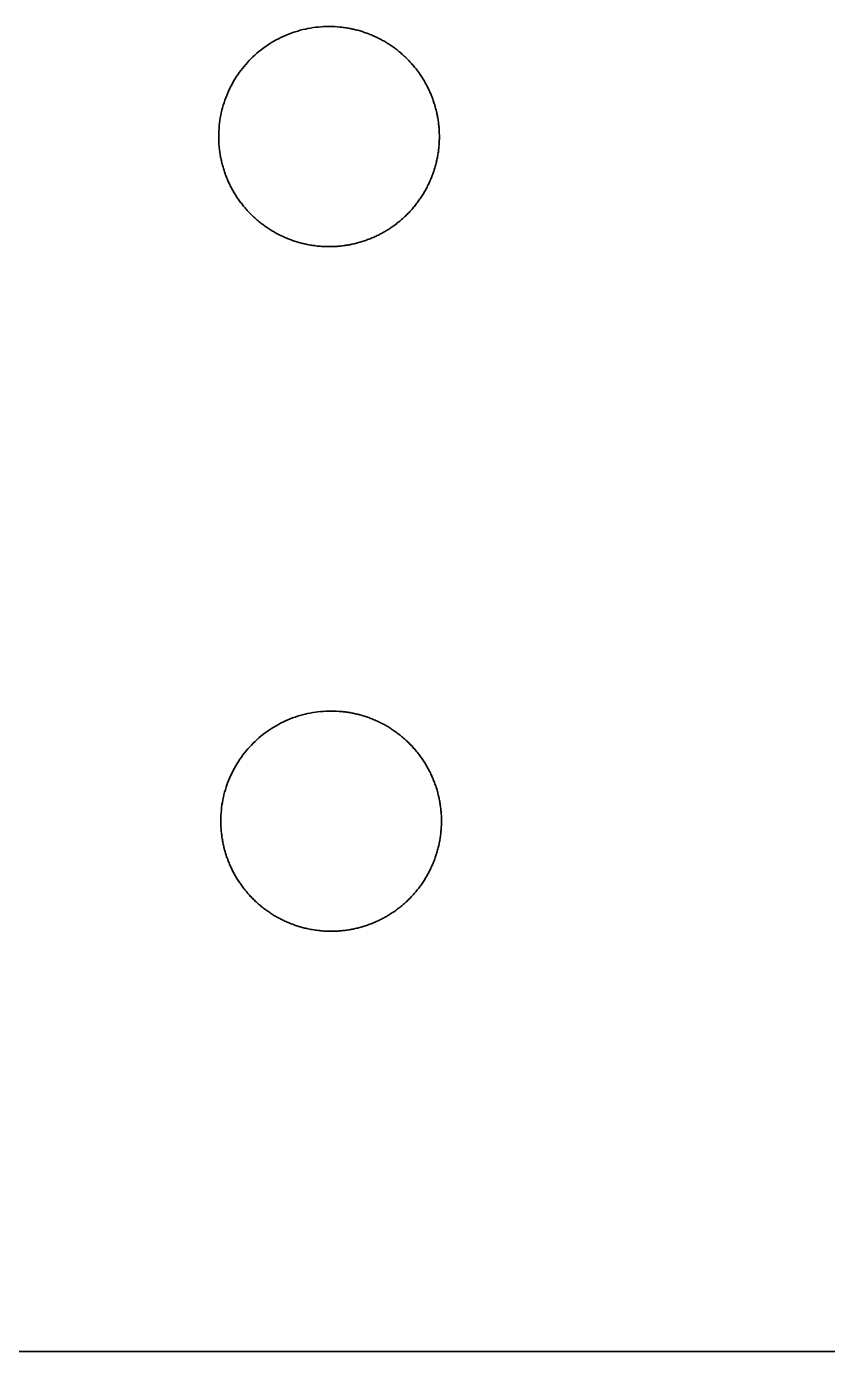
# Model space of a CAD drawing. Header units: millimetres. Extents: x 0 to 2561, y -987 to 790.
# Drawn here: x 546.9 to 681.2, y -968.1 to -745.9 of the extents above; entities that cross this region are included whole.
import ezdxf

# ---------------------------------------------------------------- set-up
doc = ezdxf.new("R2010")
doc.units = ezdxf.units.MM
doc.layers.add('Blocks', color=7, linetype='Continuous')
doc.layers.add('Blocks$Inner', color=7, linetype='Continuous', lineweight=25, true_color=0x007f00)
doc.layers.add('Blocks$Outline', color=7, linetype='Continuous', lineweight=35, true_color=0xff3f3f)

# ---------------------------------------------------------------- blocks, each defined once
blk = doc.blocks.new('Balcony Dining Bench Top')
at = {"layer": 'Blocks$Inner'}
blk.add_line((-252.1, -247.58), (-252.1, -247.58), dxfattribs=at)
for points, degree in [([(-171.51, 418.5), (-171.51, -116.08), (-171.51, -650.66)], 2), ([(-375.34, -249.94), (-375.3, -249.94), (-375.25, -249.94), (-375.21, -249.94)], 3), ([(-375.21, -249.94), (-375.19, -249.94), (-375.17, -249.94), (-375.14, -249.94)], 3), ([(-260.49, -249.59), (-260.45, -249.59), (-260.4, -249.59), (-260.36, -249.59)], 3), ([(-260.36, -249.59), (-260.34, -249.59), (-260.32, -249.59), (-260.29, -249.59)], 3)]:
    blk.add_open_spline(points, degree=degree, dxfattribs=at)
for points, knots in [([(-375.34, -212.94), (-375.51, -212.95), (-375.68, -212.95), (-376.11, -212.96), (-376.37, -212.97), (-376.89, -213.01), (-377.16, -213.04), (-377.67, -213.1), (-377.93, -213.13), (-378.44, -213.21), (-378.7, -213.26), (-379.21, -213.36), (-379.46, -213.42), (-379.97, -213.54), (-380.22, -213.61), (-380.71, -213.75), (-380.96, -213.83), (-381.45, -214), (-381.69, -214.09), (-382.18, -214.27), (-382.42, -214.37), (-382.89, -214.58), (-383.14, -214.69), (-383.6, -214.92), (-383.84, -215.04), (-384.29, -215.28), (-384.52, -215.41), (-384.97, -215.68), (-385.19, -215.82), (-385.62, -216.1), (-385.83, -216.25), (-386.25, -216.55), (-386.46, -216.7), (-386.87, -217.02), (-387.07, -217.19), (-387.46, -217.52), (-387.66, -217.7), (-388.04, -218.05), (-388.23, -218.23), (-388.6, -218.6), (-388.78, -218.8), (-389.13, -219.18), (-389.3, -219.38), (-389.63, -219.77), (-389.8, -219.98), (-390.11, -220.39), (-390.26, -220.6), (-390.56, -221.02), (-390.71, -221.24), (-390.98, -221.67), (-391.12, -221.89), (-391.38, -222.34), (-391.51, -222.57), (-391.75, -223.03), (-391.87, -223.27), (-392.09, -223.74), (-392.2, -223.98), (-392.4, -224.46), (-392.5, -224.7), (-392.68, -225.18), (-392.77, -225.43), (-392.93, -225.92), (-393.01, -226.17), (-393.15, -226.67), (-393.21, -226.92), (-393.33, -227.42), (-393.38, -227.68), (-393.48, -228.18), (-393.53, -228.44), (-393.6, -228.96), (-393.64, -229.22), (-393.67, -229.48)], [87.294636, 87.294636, 87.294636, 87.294636, 87.815503, 87.815503, 88.596788, 88.596788, 89.378072, 89.378072, 90.159491, 90.159491, 90.940909, 90.940909, 91.722328, 91.722328, 92.503746, 92.503746, 93.285165, 93.285165, 94.066584, 94.066584, 94.848002, 94.848002, 95.629421, 95.629421, 96.410637, 96.410637, 97.191854, 97.191854, 97.97307, 97.97307, 98.754287, 98.754287, 99.535503, 99.535503, 100.31672, 100.31672, 101.097936, 101.097936, 101.879153, 101.879153, 102.659922, 102.659922, 103.440692, 103.440692, 104.221461, 104.221461, 105.002231, 105.002231, 105.783, 105.783, 106.56377, 106.56377, 107.344539, 107.344539, 108.125309, 108.125309, 108.905609, 108.905609, 109.685909, 109.685909, 110.46621, 110.46621, 111.24651, 111.24651, 112.02681, 112.02681, 112.80711, 112.80711, 113.587411, 113.587411, 114.367711, 114.367711, 114.367711, 114.367711]), ([(-356.95, -233.41), (-356.92, -233.09), (-356.89, -232.76), (-356.88, -232.44), (-356.86, -232.12), (-356.85, -231.79), (-356.85, -231.47), (-356.85, -231.21), (-356.85, -230.94), (-356.87, -230.68), (-356.88, -230.42), (-356.89, -230.16), (-356.91, -229.9), (-356.94, -229.65), (-356.96, -229.39), (-356.99, -229.13), (-357.03, -228.87), (-357.06, -228.62), (-357.11, -228.36), (-357.15, -228.11), (-357.2, -227.85), (-357.25, -227.6), (-357.31, -227.35), (-357.37, -227.09), (-357.43, -226.84), (-357.49, -226.59), (-357.56, -226.34), (-357.64, -226.09), (-357.71, -225.84), (-357.8, -225.59), (-357.88, -225.34), (-357.97, -225.1), (-358.06, -224.85), (-358.16, -224.61), (-358.25, -224.37), (-358.35, -224.12), (-358.46, -223.89), (-358.56, -223.65), (-358.68, -223.42), (-358.79, -223.18), (-358.91, -222.95), (-359.03, -222.72), (-359.15, -222.5), (-359.28, -222.27), (-359.41, -222.05), (-359.54, -221.83), (-359.67, -221.6), (-359.81, -221.38), (-359.96, -221.17), (-360.1, -220.95), (-360.25, -220.74), (-360.4, -220.53), (-360.56, -220.32), (-360.72, -220.11), (-360.88, -219.91), (-361.04, -219.7), (-361.21, -219.5), (-361.38, -219.3), (-361.55, -219.11), (-361.72, -218.91), (-361.9, -218.73), (-362.08, -218.54), (-362.26, -218.35), (-362.45, -218.17), (-362.63, -217.99), (-362.82, -217.82), (-363.01, -217.64), (-363.21, -217.47), (-363.4, -217.3), (-363.6, -217.14), (-363.8, -216.97), (-364.01, -216.81), (-364.21, -216.66), (-364.42, -216.5), (-364.63, -216.35), (-364.84, -216.2), (-365.06, -216.06), (-365.28, -215.91), (-365.5, -215.77), (-365.72, -215.63), (-365.95, -215.5), (-366.17, -215.37), (-366.39, -215.24), (-366.63, -215.12), (-366.85, -215), (-367.08, -214.88), (-367.32, -214.76), (-367.55, -214.66), (-367.79, -214.55), (-368.02, -214.44), (-368.26, -214.34), (-368.5, -214.25), (-368.74, -214.15), (-368.98, -214.06), (-369.23, -213.97), (-369.47, -213.89), (-369.72, -213.81), (-369.96, -213.73), (-370.22, -213.66), (-370.46, -213.59), (-370.71, -213.52), (-370.97, -213.46), (-371.22, -213.4), (-371.48, -213.35), (-371.74, -213.29), (-371.99, -213.25), (-372.24, -213.2), (-372.5, -213.16), (-372.76, -213.12), (-373.02, -213.09), (-373.27, -213.06), (-373.53, -213.03), (-373.79, -213.01), (-374.04, -212.99), (-374.3, -212.97), (-374.56, -212.96), (-374.82, -212.95), (-375.08, -212.95), (-375.16, -212.95), (-375.25, -212.94), (-375.34, -212.94)], [56.195141, 56.195141, 56.195141, 56.195141, 57.166435, 57.166435, 57.166435, 58.141553, 58.141553, 58.141553, 58.926967, 58.926967, 58.926967, 59.708174, 59.708174, 59.708174, 60.486616, 60.486616, 60.486616, 61.263691, 61.263691, 61.263691, 62.040774, 62.040774, 62.040774, 62.819238, 62.819238, 62.819238, 63.600481, 63.600481, 63.600481, 64.385944, 64.385944, 64.385944, 65.171403, 65.171403, 65.171403, 65.952661, 65.952661, 65.952661, 66.731161, 66.731161, 66.731161, 67.508298, 67.508298, 67.508298, 68.285444, 68.285444, 68.285444, 69.063975, 69.063975, 69.063975, 69.845283, 69.845283, 69.845283, 70.630811, 70.630811, 70.630811, 71.416578, 71.416578, 71.416578, 72.198146, 72.198146, 72.198146, 72.976955, 72.976955, 72.976955, 73.7544, 73.7544, 73.7544, 74.531855, 74.531855, 74.531855, 75.310692, 75.310692, 75.310692, 76.092304, 76.092304, 76.092304, 76.878132, 76.878132, 76.878132, 77.664411, 77.664411, 77.664411, 78.446483, 78.446483, 78.446483, 79.22579, 79.22579, 79.22579, 80.003728, 80.003728, 80.003728, 80.781671, 80.781671, 80.781671, 81.56099, 81.56099, 81.56099, 82.343082, 82.343082, 82.343082, 83.129388, 83.129388, 83.129388, 83.91608, 83.91608, 83.91608, 84.698555, 84.698555, 84.698555, 85.478255, 85.478255, 85.478255, 86.256577, 86.256577, 86.256577, 87.034897, 87.034897, 87.034897, 87.294636, 87.294636, 87.294636, 87.294636]), ([(-260.52, -212.59), (-260.69, -212.59), (-260.87, -212.6), (-261.3, -212.61), (-261.56, -212.62), (-262.08, -212.66), (-262.34, -212.69), (-262.86, -212.75), (-263.12, -212.78), (-263.63, -212.86), (-263.89, -212.91), (-264.4, -213.01), (-264.65, -213.07), (-265.15, -213.19), (-265.4, -213.26), (-265.9, -213.41), (-266.14, -213.48), (-266.63, -213.65), (-266.88, -213.74), (-267.36, -213.93), (-267.6, -214.03), (-268.08, -214.23), (-268.32, -214.34), (-268.79, -214.57), (-269.02, -214.69), (-269.48, -214.94), (-269.71, -215.07), (-270.15, -215.33), (-270.37, -215.47), (-270.8, -215.76), (-271.02, -215.9), (-271.44, -216.2), (-271.65, -216.36), (-272.05, -216.68), (-272.25, -216.84), (-272.65, -217.18), (-272.84, -217.35), (-273.22, -217.71), (-273.42, -217.89), (-273.78, -218.26), (-273.96, -218.45), (-274.31, -218.84), (-274.48, -219.03), (-274.81, -219.43), (-274.98, -219.64), (-275.29, -220.05), (-275.44, -220.26), (-275.74, -220.68), (-275.89, -220.89), (-276.16, -221.33), (-276.3, -221.55), (-276.56, -222), (-276.69, -222.23), (-276.93, -222.69), (-277.05, -222.93), (-277.27, -223.4), (-277.38, -223.64), (-277.58, -224.12), (-277.68, -224.36), (-277.86, -224.85), (-277.95, -225.09), (-278.11, -225.58), (-278.18, -225.83), (-278.32, -226.33), (-278.39, -226.58), (-278.51, -227.08), (-278.56, -227.34), (-278.66, -227.85), (-278.7, -228.11), (-278.78, -228.62), (-278.81, -228.88), (-278.84, -229.14)], [58.222545, 58.222545, 58.222545, 58.222545, 58.743009, 58.743009, 59.523695, 59.523695, 60.304381, 60.304381, 61.085237, 61.085237, 61.866094, 61.866094, 62.646951, 62.646951, 63.427808, 63.427808, 64.208664, 64.208664, 64.989521, 64.989521, 65.770378, 65.770378, 66.551235, 66.551235, 67.3321, 67.3321, 68.112965, 68.112965, 68.893829, 68.893829, 69.674694, 69.674694, 70.455559, 70.455559, 71.236424, 71.236424, 72.017289, 72.017289, 72.798154, 72.798154, 73.578815, 73.578815, 74.359476, 74.359476, 75.140137, 75.140137, 75.920798, 75.920798, 76.701459, 76.701459, 77.48212, 77.48212, 78.262781, 78.262781, 79.043442, 79.043442, 79.823779, 79.823779, 80.604116, 80.604116, 81.384453, 81.384453, 82.164789, 82.164789, 82.945126, 82.945126, 83.725463, 83.725463, 84.5058, 84.5058, 85.286136, 85.286136, 85.286136, 85.286136]), ([(-242.11, -233.05), (-242.08, -232.73), (-242.05, -232.4), (-242.03, -232.08), (-242.02, -231.76), (-242.01, -231.43), (-242.01, -231.1), (-242.01, -230.84), (-242.01, -230.58), (-242.02, -230.32), (-242.04, -230.06), (-242.05, -229.8), (-242.07, -229.54), (-242.1, -229.28), (-242.12, -229.02), (-242.16, -228.77), (-242.19, -228.51), (-242.23, -228.25), (-242.27, -228), (-242.31, -227.74), (-242.36, -227.49), (-242.41, -227.23), (-242.47, -226.98), (-242.53, -226.73), (-242.59, -226.48), (-242.66, -226.23), (-242.73, -225.97), (-242.8, -225.72), (-242.88, -225.48), (-242.96, -225.22), (-243.05, -224.98), (-243.13, -224.73), (-243.23, -224.48), (-243.32, -224.24), (-243.42, -224), (-243.52, -223.76), (-243.63, -223.52), (-243.73, -223.29), (-243.84, -223.05), (-243.96, -222.82), (-244.07, -222.59), (-244.19, -222.36), (-244.32, -222.13), (-244.44, -221.91), (-244.57, -221.68), (-244.71, -221.46), (-244.84, -221.24), (-244.98, -221.02), (-245.13, -220.81), (-245.27, -220.59), (-245.42, -220.38), (-245.57, -220.17), (-245.73, -219.96), (-245.89, -219.75), (-246.05, -219.54), (-246.21, -219.34), (-246.38, -219.14), (-246.55, -218.94), (-246.72, -218.75), (-246.9, -218.55), (-247.08, -218.36), (-247.25, -218.17), (-247.44, -217.99), (-247.62, -217.81), (-247.81, -217.63), (-248, -217.45), (-248.19, -217.28), (-248.38, -217.11), (-248.58, -216.94), (-248.78, -216.78), (-248.98, -216.61), (-249.18, -216.45), (-249.39, -216.3), (-249.6, -216.14), (-249.81, -215.99), (-250.02, -215.84), (-250.24, -215.7), (-250.46, -215.55), (-250.68, -215.41), (-250.9, -215.27), (-251.13, -215.14), (-251.35, -215.01), (-251.58, -214.88), (-251.81, -214.76), (-252.04, -214.64), (-252.27, -214.52), (-252.5, -214.41), (-252.73, -214.3), (-252.97, -214.19), (-253.21, -214.09), (-253.44, -213.99), (-253.68, -213.89), (-253.92, -213.79), (-254.17, -213.71), (-254.41, -213.62), (-254.66, -213.53), (-254.9, -213.46), (-255.15, -213.38), (-255.4, -213.3), (-255.65, -213.24), (-255.9, -213.17), (-256.16, -213.1), (-256.41, -213.05), (-256.66, -212.99), (-256.92, -212.94), (-257.18, -212.89), (-257.43, -212.84), (-257.69, -212.8), (-257.95, -212.77), (-258.2, -212.73), (-258.46, -212.7), (-258.72, -212.68), (-258.97, -212.65), (-259.23, -212.63), (-259.49, -212.62), (-259.75, -212.61), (-260.01, -212.6), (-260.26, -212.59), (-260.35, -212.59), (-260.44, -212.59), (-260.52, -212.59)], [27.134822, 27.134822, 27.134822, 27.134822, 28.106223, 28.106223, 28.106223, 29.081861, 29.081861, 29.081861, 29.867249, 29.867249, 29.867249, 30.648428, 30.648428, 30.648428, 31.426837, 31.426837, 31.426837, 32.203875, 32.203875, 32.203875, 32.980914, 32.980914, 32.980914, 33.75933, 33.75933, 33.75933, 34.540517, 34.540517, 34.540517, 35.325917, 35.325917, 35.325917, 36.111316, 36.111316, 36.111316, 36.892507, 36.892507, 36.892507, 37.670932, 37.670932, 37.670932, 38.447985, 38.447985, 38.447985, 39.225041, 39.225041, 39.225041, 40.003474, 40.003474, 40.003474, 40.784679, 40.784679, 40.784679, 41.570097, 41.570097, 41.570097, 42.35558, 42.35558, 42.35558, 43.136857, 43.136857, 43.136857, 43.915368, 43.915368, 43.915368, 44.692508, 44.692508, 44.692508, 45.469652, 45.469652, 45.469652, 46.248173, 46.248173, 46.248173, 47.029465, 47.029465, 47.029465, 47.814971, 47.814971, 47.814971, 48.600645, 48.600645, 48.600645, 49.382113, 49.382113, 49.382113, 50.160813, 50.160813, 50.160813, 50.938144, 50.938144, 50.938144, 51.715477, 51.715477, 51.715477, 52.494188, 52.494188, 52.494188, 53.275671, 53.275671, 53.275671, 54.061366, 54.061366, 54.061366, 54.847281, 54.847281, 54.847281, 55.628985, 55.628985, 55.628985, 56.407922, 56.407922, 56.407922, 57.185487, 57.185487, 57.185487, 57.963054, 57.963054, 57.963054, 58.222545, 58.222545, 58.222545, 58.222545]), ([(-393.67, -229.48), (-393.67, -229.53), (-393.68, -229.59), (-393.74, -230.25), (-393.77, -230.86), (-393.77, -231.47)], [114.367711, 114.367711, 114.367711, 114.367711, 114.533003, 114.533003, 116.365478, 116.365478, 116.365478, 116.365478]), ([(-278.84, -229.14), (-278.85, -229.19), (-278.85, -229.23), (-278.91, -229.88), (-278.94, -230.49), (-278.94, -231.1)], [85.286136, 85.286136, 85.286136, 85.286136, 85.421211, 85.421211, 87.253341, 87.253341, 87.253341, 87.253341]), ([(-278.94, -231.1), (-278.94, -232.28), (-278.83, -233.45), (-278.5, -235.18), (-278.36, -235.76), (-278.03, -236.88), (-277.84, -237.43), (-277.19, -239.05), (-276.65, -240.09), (-275.38, -242.08), (-274.66, -243), (-273.46, -244.26), (-273.04, -244.66), (-272.16, -245.43), (-271.7, -245.8), (-270.27, -246.82), (-269.26, -247.41), (-267.68, -248.14), (-267.14, -248.36), (-266.03, -248.75), (-265.46, -248.92), (-263.77, -249.34), (-262.62, -249.51), (-261.13, -249.58), (-260.81, -249.59), (-260.49, -249.59)], [87.253341, 87.253341, 87.253341, 87.253341, 90.767393, 90.767393, 92.524419, 92.524419, 94.281445, 94.281445, 97.795497, 97.795497, 101.30955, 101.30955, 103.066576, 103.066576, 104.823602, 104.823602, 108.337654, 108.337654, 110.09468, 110.09468, 111.851706, 111.851706, 115.365758, 115.365758, 116.327098, 116.327098, 116.327098, 116.327098]), ([(-393.77, -231.47), (-393.77, -232.65), (-393.66, -233.82), (-393.32, -235.55), (-393.18, -236.13), (-392.85, -237.25), (-392.66, -237.8), (-392.01, -239.42), (-391.48, -240.46), (-390.21, -242.44), (-389.49, -243.36), (-388.29, -244.62), (-387.87, -245.02), (-386.98, -245.79), (-386.52, -246.16), (-385.09, -247.18), (-384.09, -247.76), (-382.5, -248.49), (-381.96, -248.71), (-380.85, -249.1), (-380.29, -249.27), (-378.6, -249.69), (-377.45, -249.86), (-375.97, -249.94), (-375.66, -249.94), (-375.34, -249.94)], [116.365478, 116.365478, 116.365478, 116.365478, 119.878601, 119.878601, 121.635162, 121.635162, 123.391723, 123.391723, 126.904846, 126.904846, 130.417969, 130.417969, 132.17453, 132.17453, 133.931092, 133.931092, 137.444214, 137.444214, 139.200776, 139.200776, 140.957337, 140.957337, 144.47046, 144.47046, 145.415202, 145.415202, 145.415202, 145.415202]), ([(-252.1, -247.58), (-252.08, -247.57), (-252.07, -247.56), (-252.05, -247.55), (-251.82, -247.44), (-251.59, -247.31), (-251.37, -247.19), (-251.14, -247.06), (-250.92, -246.93), (-250.7, -246.79), (-250.48, -246.65), (-250.26, -246.51), (-250.05, -246.36), (-249.84, -246.22), (-249.62, -246.06), (-249.42, -245.91), (-249.21, -245.75), (-249, -245.59), (-248.8, -245.42), (-248.6, -245.26), (-248.39, -245.09), (-248.2, -244.92), (-248.01, -244.74), (-247.82, -244.56), (-247.63, -244.38), (-247.44, -244.2), (-247.26, -244.02), (-247.08, -243.83), (-246.91, -243.64), (-246.73, -243.45), (-246.56, -243.26), (-246.39, -243.06), (-246.23, -242.86), (-246.06, -242.66), (-245.9, -242.46), (-245.74, -242.25), (-245.59, -242.04), (-245.44, -241.83), (-245.29, -241.62), (-245.14, -241.4), (-245, -241.19), (-244.85, -240.96), (-244.72, -240.74), (-244.59, -240.52), (-244.45, -240.29), (-244.33, -240.06), (-244.2, -239.84), (-244.08, -239.6), (-243.96, -239.37), (-243.85, -239.14), (-243.73, -238.91), (-243.63, -238.67), (-243.52, -238.43), (-243.42, -238.2), (-243.33, -237.95), (-243.23, -237.71), (-243.14, -237.47), (-243.05, -237.23), (-242.97, -236.98), (-242.89, -236.74), (-242.81, -236.49), (-242.74, -236.24), (-242.66, -235.99), (-242.6, -235.74), (-242.53, -235.49), (-242.47, -235.22), (-242.42, -234.97), (-242.35, -234.66), (-242.29, -234.33), (-242.24, -234.01), (-242.19, -233.7), (-242.15, -233.37), (-242.11, -233.05)], [8.733431, 8.733431, 8.733431, 8.733431, 8.791456, 8.791456, 8.791456, 9.56901, 9.56901, 9.56901, 10.346561, 10.346561, 10.346561, 11.125484, 11.125484, 11.125484, 11.907179, 11.907179, 11.907179, 12.693087, 12.693087, 12.693087, 13.478805, 13.478805, 13.478805, 14.260307, 14.260307, 14.260307, 15.039034, 15.039034, 15.039034, 15.816385, 15.816385, 15.816385, 16.593733, 16.593733, 16.593733, 17.372455, 17.372455, 17.372455, 18.153948, 18.153948, 18.153948, 18.939655, 18.939655, 18.939655, 19.725179, 19.725179, 19.725179, 20.506489, 20.506489, 20.506489, 21.285027, 21.285027, 21.285027, 22.062191, 22.062191, 22.062191, 22.839353, 22.839353, 22.839353, 23.61789, 23.61789, 23.61789, 24.399198, 24.399198, 24.399198, 25.184718, 25.184718, 25.184718, 26.160354, 26.160354, 26.160354, 27.134822, 27.134822, 27.134822, 27.134822]), ([(-375.14, -249.94), (-374.89, -249.94), (-374.62, -249.93), (-374.36, -249.92), (-374.1, -249.91), (-373.84, -249.89), (-373.59, -249.86), (-373.33, -249.84), (-373.07, -249.81), (-372.81, -249.77), (-372.56, -249.74), (-372.3, -249.7), (-372.05, -249.65), (-371.79, -249.61), (-371.54, -249.56), (-371.29, -249.5), (-371.04, -249.44), (-370.78, -249.38), (-370.53, -249.31), (-370.29, -249.25), (-370.03, -249.17), (-369.79, -249.1), (-369.54, -249.02), (-369.29, -248.93), (-369.04, -248.85), (-368.8, -248.76), (-368.55, -248.66), (-368.31, -248.56), (-368.07, -248.47), (-367.83, -248.36), (-367.6, -248.25), (-367.36, -248.14), (-367.13, -248.03), (-366.9, -247.91), (-366.67, -247.79), (-366.44, -247.67), (-366.22, -247.54), (-365.99, -247.42), (-365.77, -247.28), (-365.55, -247.15), (-365.33, -247.01), (-365.11, -246.87), (-364.9, -246.72), (-364.69, -246.58), (-364.47, -246.42), (-364.27, -246.27), (-364.06, -246.11), (-363.85, -245.95), (-363.65, -245.78), (-363.45, -245.62), (-363.24, -245.45), (-363.05, -245.28), (-362.86, -245.1), (-362.67, -244.92), (-362.48, -244.74), (-362.29, -244.56), (-362.11, -244.38), (-361.93, -244.19), (-361.76, -244), (-361.58, -243.81), (-361.41, -243.62), (-361.24, -243.42), (-361.07, -243.22), (-360.91, -243.02), (-360.75, -242.82), (-360.59, -242.61), (-360.44, -242.4), (-360.29, -242.2), (-360.14, -241.98), (-359.99, -241.77), (-359.85, -241.55), (-359.7, -241.33), (-359.57, -241.1), (-359.43, -240.88), (-359.3, -240.65), (-359.17, -240.43), (-359.05, -240.2), (-358.92, -239.97), (-358.81, -239.74), (-358.69, -239.5), (-358.58, -239.27), (-358.48, -239.03), (-358.37, -238.8), (-358.27, -238.56), (-358.17, -238.32), (-358.08, -238.08), (-357.98, -237.83), (-357.9, -237.59), (-357.81, -237.35), (-357.73, -237.1), (-357.66, -236.85), (-357.58, -236.6), (-357.51, -236.35), (-357.44, -236.1), (-357.38, -235.85), (-357.32, -235.59), (-357.26, -235.33), (-357.2, -235.02), (-357.13, -234.69), (-357.08, -234.38), (-357.03, -234.06), (-356.99, -233.73), (-356.95, -233.41)], [145.609772, 145.609772, 145.609772, 145.609772, 146.396457, 146.396457, 146.396457, 147.178917, 147.178917, 147.178917, 147.958595, 147.958595, 147.958595, 148.73689, 148.73689, 148.73689, 149.515178, 149.515178, 149.515178, 150.294835, 150.294835, 150.294835, 151.07726, 151.07726, 151.07726, 151.863897, 151.863897, 151.863897, 152.650397, 152.650397, 152.650397, 153.432668, 153.432668, 153.432668, 154.212155, 154.212155, 154.212155, 154.990256, 154.990256, 154.990256, 155.768348, 155.768348, 155.768348, 156.547809, 156.547809, 156.547809, 157.330038, 157.330038, 157.330038, 158.116481, 158.116481, 158.116481, 158.902583, 158.902583, 158.902583, 159.684459, 159.684459, 159.684459, 160.463553, 160.463553, 160.463553, 161.241263, 161.241263, 161.241263, 162.018967, 162.018967, 162.018967, 162.798041, 162.798041, 162.798041, 163.579885, 163.579885, 163.579885, 164.365944, 164.365944, 164.365944, 165.1516, 165.1516, 165.1516, 165.933036, 165.933036, 165.933036, 166.711697, 166.711697, 166.711697, 167.48898, 167.48898, 167.48898, 168.26626, 168.26626, 168.26626, 169.044916, 169.044916, 169.044916, 169.826343, 169.826343, 169.826343, 170.611988, 170.611988, 170.611988, 171.587091, 171.587091, 171.587091, 172.560619, 172.560619, 172.560619, 172.560619]), ([(-260.29, -249.59), (-260.04, -249.59), (-259.77, -249.58), (-259.51, -249.57), (-259.25, -249.55), (-258.99, -249.54), (-258.73, -249.51), (-258.48, -249.49), (-258.22, -249.46), (-257.96, -249.42), (-257.71, -249.39), (-257.45, -249.35), (-257.2, -249.3), (-256.94, -249.25), (-256.69, -249.2), (-256.44, -249.15), (-256.18, -249.09), (-255.93, -249.03), (-255.68, -248.96), (-255.43, -248.89), (-255.18, -248.82), (-254.93, -248.74), (-254.69, -248.66), (-254.44, -248.58), (-254.19, -248.49), (-253.95, -248.4), (-253.7, -248.3), (-253.46, -248.21), (-253.22, -248.11), (-252.98, -248), (-252.75, -247.89), (-252.53, -247.8), (-252.32, -247.69), (-252.1, -247.58)], [116.521575, 116.521575, 116.521575, 116.521575, 117.307635, 117.307635, 117.307635, 118.089475, 118.089475, 118.089475, 118.868539, 118.868539, 118.868539, 119.646223, 119.646223, 119.646223, 120.423904, 120.423904, 120.423904, 121.202957, 121.202957, 121.202957, 121.984779, 121.984779, 121.984779, 122.770814, 122.770814, 122.770814, 123.556742, 123.556742, 123.556742, 124.33845, 124.33845, 124.33845, 125.054712, 125.054712, 125.054712, 125.054712])]:
    blk.add_open_spline(points, degree=3, knots=knots, dxfattribs=at)
at = {"layer": 'Blocks$Outline'}
blk.add_lwpolyline([(-171.51, -628.67), (-171.51, 396.5)], dxfattribs=at)
for points, knots in [([(-356.95, -233.41), (-356.99, -233.73), (-357.03, -234.06), (-357.08, -234.38), (-357.13, -234.69), (-357.2, -235.02), (-357.26, -235.33), (-357.32, -235.59), (-357.38, -235.85), (-357.44, -236.1), (-357.51, -236.35), (-357.58, -236.6), (-357.66, -236.85), (-357.73, -237.1), (-357.81, -237.35), (-357.9, -237.59), (-357.98, -237.83), (-358.08, -238.08), (-358.17, -238.32), (-358.27, -238.56), (-358.37, -238.8), (-358.48, -239.03), (-358.58, -239.27), (-358.69, -239.5), (-358.81, -239.74), (-358.92, -239.97), (-359.05, -240.2), (-359.17, -240.43), (-359.3, -240.65), (-359.43, -240.88), (-359.57, -241.1), (-359.7, -241.33), (-359.85, -241.55), (-359.99, -241.77), (-360.14, -241.98), (-360.29, -242.2), (-360.44, -242.4), (-360.59, -242.61), (-360.75, -242.82), (-360.91, -243.02), (-361.07, -243.22), (-361.24, -243.42), (-361.41, -243.62), (-361.58, -243.81), (-361.76, -244), (-361.93, -244.19), (-362.11, -244.38), (-362.29, -244.56), (-362.48, -244.74), (-362.67, -244.92), (-362.86, -245.1), (-363.05, -245.28), (-363.24, -245.45), (-363.45, -245.62), (-363.65, -245.78), (-363.85, -245.95), (-364.06, -246.11), (-364.27, -246.27), (-364.47, -246.42), (-364.69, -246.58), (-364.9, -246.72), (-365.11, -246.87), (-365.33, -247.01), (-365.55, -247.15), (-365.77, -247.28), (-365.99, -247.42), (-366.22, -247.54), (-366.44, -247.67), (-366.67, -247.79), (-366.9, -247.91), (-367.13, -248.03), (-367.36, -248.14), (-367.6, -248.25), (-367.83, -248.36), (-368.07, -248.47), (-368.31, -248.56), (-368.55, -248.66), (-368.8, -248.76), (-369.04, -248.85), (-369.29, -248.93), (-369.54, -249.02), (-369.79, -249.1), (-370.03, -249.17), (-370.29, -249.25), (-370.53, -249.31), (-370.78, -249.38), (-371.04, -249.44), (-371.29, -249.5), (-371.54, -249.56), (-371.79, -249.61), (-372.05, -249.65), (-372.3, -249.7), (-372.56, -249.74), (-372.81, -249.77), (-373.07, -249.81), (-373.33, -249.84), (-373.59, -249.86), (-373.84, -249.89), (-374.1, -249.91), (-374.36, -249.92), (-374.62, -249.93), (-374.89, -249.94), (-375.14, -249.94), (-375.17, -249.94), (-375.19, -249.94), (-375.21, -249.94), (-375.25, -249.94), (-375.3, -249.94), (-375.34, -249.94), (-375.66, -249.94), (-375.97, -249.94), (-377.45, -249.86), (-378.6, -249.69), (-380.29, -249.27), (-380.85, -249.1), (-381.96, -248.71), (-382.5, -248.49), (-384.09, -247.76), (-385.09, -247.18), (-386.52, -246.16), (-386.98, -245.79), (-387.87, -245.02), (-388.29, -244.62), (-389.49, -243.36), (-390.21, -242.44), (-391.48, -240.46), (-392.01, -239.42), (-392.66, -237.8), (-392.85, -237.25), (-393.18, -236.13), (-393.32, -235.55), (-393.66, -233.82), (-393.77, -232.65), (-393.77, -231.47), (-393.77, -230.86), (-393.74, -230.25), (-393.68, -229.59), (-393.67, -229.53), (-393.67, -229.48), (-393.64, -229.22), (-393.6, -228.96), (-393.53, -228.44), (-393.48, -228.18), (-393.38, -227.68), (-393.33, -227.42), (-393.21, -226.92), (-393.15, -226.67), (-393.01, -226.17), (-392.93, -225.92), (-392.77, -225.43), (-392.68, -225.18), (-392.5, -224.7), (-392.4, -224.46), (-392.2, -223.98), (-392.09, -223.74), (-391.87, -223.27), (-391.75, -223.03), (-391.51, -222.57), (-391.38, -222.34), (-391.12, -221.89), (-390.98, -221.67), (-390.71, -221.24), (-390.56, -221.02), (-390.26, -220.6), (-390.11, -220.39), (-389.8, -219.98), (-389.63, -219.77), (-389.3, -219.38), (-389.13, -219.18), (-388.78, -218.8), (-388.6, -218.6), (-388.23, -218.23), (-388.04, -218.05), (-387.66, -217.7), (-387.46, -217.52), (-387.07, -217.19), (-386.87, -217.02), (-386.46, -216.7), (-386.25, -216.55), (-385.83, -216.25), (-385.62, -216.1), (-385.19, -215.82), (-384.97, -215.68), (-384.52, -215.41), (-384.29, -215.28), (-383.84, -215.04), (-383.6, -214.92), (-383.14, -214.69), (-382.89, -214.58), (-382.42, -214.37), (-382.18, -214.27), (-381.69, -214.09), (-381.45, -214), (-380.96, -213.83), (-380.71, -213.75), (-380.22, -213.61), (-379.97, -213.54), (-379.46, -213.42), (-379.21, -213.36), (-378.7, -213.26), (-378.44, -213.21), (-377.93, -213.13), (-377.67, -213.1), (-377.16, -213.04), (-376.89, -213.01), (-376.37, -212.97), (-376.11, -212.96), (-375.68, -212.95), (-375.51, -212.95), (-375.34, -212.94), (-375.25, -212.94), (-375.16, -212.95), (-375.08, -212.95), (-374.82, -212.95), (-374.56, -212.96), (-374.3, -212.97), (-374.04, -212.99), (-373.79, -213.01), (-373.53, -213.03), (-373.27, -213.06), (-373.02, -213.09), (-372.76, -213.12), (-372.5, -213.16), (-372.24, -213.2), (-371.99, -213.25), (-371.74, -213.29), (-371.48, -213.35), (-371.22, -213.4), (-370.97, -213.46), (-370.71, -213.52), (-370.46, -213.59), (-370.22, -213.66), (-369.96, -213.73), (-369.72, -213.81), (-369.47, -213.89), (-369.23, -213.97), (-368.98, -214.06), (-368.74, -214.15), (-368.5, -214.25), (-368.26, -214.34), (-368.02, -214.44), (-367.79, -214.55), (-367.55, -214.66), (-367.32, -214.76), (-367.08, -214.88), (-366.85, -215), (-366.63, -215.12), (-366.39, -215.24), (-366.17, -215.37), (-365.95, -215.5), (-365.72, -215.63), (-365.5, -215.77), (-365.28, -215.91), (-365.06, -216.06), (-364.84, -216.2), (-364.63, -216.35), (-364.42, -216.5), (-364.21, -216.66), (-364.01, -216.81), (-363.8, -216.97), (-363.6, -217.14), (-363.4, -217.3), (-363.21, -217.47), (-363.01, -217.64), (-362.82, -217.82), (-362.63, -217.99), (-362.45, -218.17), (-362.26, -218.35), (-362.08, -218.54), (-361.9, -218.73), (-361.72, -218.91), (-361.55, -219.11), (-361.38, -219.3), (-361.21, -219.5), (-361.04, -219.7), (-360.88, -219.91), (-360.72, -220.11), (-360.56, -220.32), (-360.4, -220.53), (-360.25, -220.74), (-360.1, -220.95), (-359.96, -221.17), (-359.81, -221.38), (-359.67, -221.6), (-359.54, -221.83), (-359.41, -222.05), (-359.28, -222.27), (-359.15, -222.5), (-359.03, -222.72), (-358.91, -222.95), (-358.79, -223.18), (-358.68, -223.42), (-358.56, -223.65), (-358.46, -223.89), (-358.35, -224.12), (-358.25, -224.37), (-358.16, -224.61), (-358.06, -224.85), (-357.97, -225.1), (-357.88, -225.34), (-357.8, -225.59), (-357.71, -225.84), (-357.64, -226.09), (-357.56, -226.34), (-357.49, -226.59), (-357.43, -226.84), (-357.37, -227.09), (-357.31, -227.35), (-357.25, -227.6), (-357.2, -227.85), (-357.15, -228.11), (-357.11, -228.36), (-357.06, -228.62), (-357.03, -228.87), (-356.99, -229.13), (-356.96, -229.39), (-356.94, -229.65), (-356.91, -229.9), (-356.89, -230.16), (-356.88, -230.42), (-356.87, -230.68), (-356.85, -230.94), (-356.85, -231.21), (-356.85, -231.47), (-356.85, -231.79), (-356.86, -232.12), (-356.88, -232.44), (-356.89, -232.76), (-356.92, -233.09), (-356.95, -233.41)], [-172.560619, -172.560619, -172.560619, -172.560619, -171.587091, -171.587091, -171.587091, -170.611988, -170.611988, -170.611988, -169.826343, -169.826343, -169.826343, -169.044916, -169.044916, -169.044916, -168.26626, -168.26626, -168.26626, -167.48898, -167.48898, -167.48898, -166.711697, -166.711697, -166.711697, -165.933036, -165.933036, -165.933036, -165.1516, -165.1516, -165.1516, -164.365944, -164.365944, -164.365944, -163.579885, -163.579885, -163.579885, -162.798041, -162.798041, -162.798041, -162.018967, -162.018967, -162.018967, -161.241263, -161.241263, -161.241263, -160.463553, -160.463553, -160.463553, -159.684459, -159.684459, -159.684459, -158.902583, -158.902583, -158.902583, -158.116481, -158.116481, -158.116481, -157.330038, -157.330038, -157.330038, -156.547809, -156.547809, -156.547809, -155.768348, -155.768348, -155.768348, -154.990256, -154.990256, -154.990256, -154.212155, -154.212155, -154.212155, -153.432668, -153.432668, -153.432668, -152.650397, -152.650397, -152.650397, -151.863897, -151.863897, -151.863897, -151.07726, -151.07726, -151.07726, -150.294835, -150.294835, -150.294835, -149.515178, -149.515178, -149.515178, -148.73689, -148.73689, -148.73689, -147.958595, -147.958595, -147.958595, -147.178917, -147.178917, -147.178917, -146.396457, -146.396457, -146.396457, -145.609772, -145.609772, -145.609772, -145.545418, -145.545418, -145.545418, -145.415202, -145.415202, -145.415202, -144.47046, -144.47046, -140.957337, -140.957337, -139.200776, -139.200776, -137.444214, -137.444214, -133.931092, -133.931092, -132.17453, -132.17453, -130.417969, -130.417969, -126.904846, -126.904846, -123.391723, -123.391723, -121.635162, -121.635162, -119.878601, -119.878601, -116.365478, -116.365478, -116.365478, -114.533003, -114.533003, -114.367711, -114.367711, -114.367711, -113.587411, -113.587411, -112.80711, -112.80711, -112.02681, -112.02681, -111.24651, -111.24651, -110.46621, -110.46621, -109.685909, -109.685909, -108.905609, -108.905609, -108.125309, -108.125309, -107.344539, -107.344539, -106.56377, -106.56377, -105.783, -105.783, -105.002231, -105.002231, -104.221461, -104.221461, -103.440692, -103.440692, -102.659922, -102.659922, -101.879153, -101.879153, -101.097936, -101.097936, -100.31672, -100.31672, -99.535503, -99.535503, -98.754287, -98.754287, -97.97307, -97.97307, -97.191854, -97.191854, -96.410637, -96.410637, -95.629421, -95.629421, -94.848002, -94.848002, -94.066584, -94.066584, -93.285165, -93.285165, -92.503746, -92.503746, -91.722328, -91.722328, -90.940909, -90.940909, -90.159491, -90.159491, -89.378072, -89.378072, -88.596788, -88.596788, -87.815503, -87.815503, -87.294636, -87.294636, -87.294636, -87.034897, -87.034897, -87.034897, -86.256577, -86.256577, -86.256577, -85.478255, -85.478255, -85.478255, -84.698555, -84.698555, -84.698555, -83.91608, -83.91608, -83.91608, -83.129388, -83.129388, -83.129388, -82.343082, -82.343082, -82.343082, -81.56099, -81.56099, -81.56099, -80.781671, -80.781671, -80.781671, -80.003728, -80.003728, -80.003728, -79.22579, -79.22579, -79.22579, -78.446483, -78.446483, -78.446483, -77.664411, -77.664411, -77.664411, -76.878132, -76.878132, -76.878132, -76.092304, -76.092304, -76.092304, -75.310692, -75.310692, -75.310692, -74.531855, -74.531855, -74.531855, -73.7544, -73.7544, -73.7544, -72.976955, -72.976955, -72.976955, -72.198146, -72.198146, -72.198146, -71.416578, -71.416578, -71.416578, -70.630811, -70.630811, -70.630811, -69.845283, -69.845283, -69.845283, -69.063975, -69.063975, -69.063975, -68.285444, -68.285444, -68.285444, -67.508298, -67.508298, -67.508298, -66.731161, -66.731161, -66.731161, -65.952661, -65.952661, -65.952661, -65.171403, -65.171403, -65.171403, -64.385944, -64.385944, -64.385944, -63.600481, -63.600481, -63.600481, -62.819238, -62.819238, -62.819238, -62.040774, -62.040774, -62.040774, -61.263691, -61.263691, -61.263691, -60.486616, -60.486616, -60.486616, -59.708174, -59.708174, -59.708174, -58.926967, -58.926967, -58.926967, -58.141553, -58.141553, -58.141553, -57.166435, -57.166435, -57.166435, -56.195141, -56.195141, -56.195141, -56.195141]), ([(-252.1, -247.58), (-252.1, -247.58), (-252.1, -247.58), (-252.1, -247.58), (-252.32, -247.69), (-252.53, -247.8), (-252.75, -247.89), (-252.98, -248), (-253.22, -248.11), (-253.46, -248.21), (-253.7, -248.3), (-253.95, -248.4), (-254.19, -248.49), (-254.44, -248.58), (-254.69, -248.66), (-254.93, -248.74), (-255.18, -248.82), (-255.43, -248.89), (-255.68, -248.96), (-255.93, -249.03), (-256.18, -249.09), (-256.44, -249.15), (-256.69, -249.2), (-256.94, -249.25), (-257.2, -249.3), (-257.45, -249.35), (-257.71, -249.39), (-257.96, -249.42), (-258.22, -249.46), (-258.48, -249.49), (-258.73, -249.51), (-258.99, -249.54), (-259.25, -249.55), (-259.51, -249.57), (-259.77, -249.58), (-260.04, -249.59), (-260.29, -249.59), (-260.32, -249.59), (-260.34, -249.59), (-260.36, -249.59), (-260.4, -249.59), (-260.45, -249.59), (-260.49, -249.59), (-260.81, -249.59), (-261.13, -249.58), (-262.62, -249.51), (-263.77, -249.34), (-265.46, -248.92), (-266.03, -248.75), (-267.14, -248.36), (-267.68, -248.14), (-269.26, -247.41), (-270.27, -246.82), (-271.7, -245.8), (-272.16, -245.43), (-273.04, -244.66), (-273.46, -244.26), (-274.66, -243), (-275.38, -242.08), (-276.65, -240.09), (-277.19, -239.05), (-277.84, -237.43), (-278.03, -236.88), (-278.36, -235.76), (-278.5, -235.18), (-278.83, -233.45), (-278.94, -232.28), (-278.94, -231.1), (-278.94, -230.49), (-278.91, -229.88), (-278.85, -229.23), (-278.85, -229.19), (-278.84, -229.14), (-278.81, -228.88), (-278.78, -228.62), (-278.7, -228.11), (-278.66, -227.85), (-278.56, -227.34), (-278.51, -227.08), (-278.39, -226.58), (-278.32, -226.33), (-278.18, -225.83), (-278.11, -225.58), (-277.95, -225.09), (-277.86, -224.85), (-277.68, -224.36), (-277.58, -224.12), (-277.38, -223.64), (-277.27, -223.4), (-277.05, -222.93), (-276.93, -222.69), (-276.69, -222.23), (-276.56, -222), (-276.3, -221.55), (-276.16, -221.33), (-275.89, -220.89), (-275.74, -220.68), (-275.44, -220.26), (-275.29, -220.05), (-274.98, -219.64), (-274.81, -219.43), (-274.48, -219.03), (-274.31, -218.84), (-273.96, -218.45), (-273.78, -218.26), (-273.42, -217.89), (-273.22, -217.71), (-272.84, -217.35), (-272.65, -217.18), (-272.25, -216.84), (-272.05, -216.68), (-271.65, -216.36), (-271.44, -216.2), (-271.02, -215.9), (-270.8, -215.76), (-270.37, -215.47), (-270.15, -215.33), (-269.71, -215.07), (-269.48, -214.94), (-269.02, -214.69), (-268.79, -214.57), (-268.32, -214.34), (-268.08, -214.23), (-267.6, -214.03), (-267.36, -213.93), (-266.88, -213.74), (-266.63, -213.65), (-266.14, -213.48), (-265.9, -213.41), (-265.4, -213.26), (-265.15, -213.19), (-264.65, -213.07), (-264.4, -213.01), (-263.89, -212.91), (-263.63, -212.86), (-263.12, -212.78), (-262.86, -212.75), (-262.34, -212.69), (-262.08, -212.66), (-261.56, -212.62), (-261.3, -212.61), (-260.87, -212.6), (-260.69, -212.59), (-260.52, -212.59), (-260.44, -212.59), (-260.35, -212.59), (-260.26, -212.59), (-260.01, -212.6), (-259.75, -212.61), (-259.49, -212.62), (-259.23, -212.63), (-258.97, -212.65), (-258.72, -212.68), (-258.46, -212.7), (-258.2, -212.73), (-257.95, -212.77), (-257.69, -212.8), (-257.43, -212.84), (-257.18, -212.89), (-256.92, -212.94), (-256.66, -212.99), (-256.41, -213.05), (-256.16, -213.1), (-255.9, -213.17), (-255.65, -213.24), (-255.4, -213.3), (-255.15, -213.38), (-254.9, -213.46), (-254.66, -213.53), (-254.41, -213.62), (-254.17, -213.71), (-253.92, -213.79), (-253.68, -213.89), (-253.44, -213.99), (-253.21, -214.09), (-252.97, -214.19), (-252.73, -214.3), (-252.5, -214.41), (-252.27, -214.52), (-252.04, -214.64), (-251.81, -214.76), (-251.58, -214.88), (-251.35, -215.01), (-251.13, -215.14), (-250.9, -215.27), (-250.68, -215.41), (-250.46, -215.55), (-250.24, -215.7), (-250.02, -215.84), (-249.81, -215.99), (-249.6, -216.14), (-249.39, -216.3), (-249.18, -216.45), (-248.98, -216.61), (-248.78, -216.78), (-248.58, -216.94), (-248.38, -217.11), (-248.19, -217.28), (-248, -217.45), (-247.81, -217.63), (-247.62, -217.81), (-247.44, -217.99), (-247.25, -218.17), (-247.08, -218.36), (-246.9, -218.55), (-246.72, -218.75), (-246.55, -218.94), (-246.38, -219.14), (-246.21, -219.34), (-246.05, -219.54), (-245.89, -219.75), (-245.73, -219.96), (-245.57, -220.17), (-245.42, -220.38), (-245.27, -220.59), (-245.13, -220.81), (-244.98, -221.02), (-244.84, -221.24), (-244.71, -221.46), (-244.57, -221.68), (-244.44, -221.91), (-244.32, -222.13), (-244.19, -222.36), (-244.07, -222.59), (-243.96, -222.82), (-243.84, -223.05), (-243.73, -223.29), (-243.63, -223.52), (-243.52, -223.76), (-243.42, -224), (-243.32, -224.24), (-243.23, -224.48), (-243.13, -224.73), (-243.05, -224.98), (-242.96, -225.22), (-242.88, -225.48), (-242.8, -225.72), (-242.73, -225.97), (-242.66, -226.23), (-242.59, -226.48), (-242.53, -226.73), (-242.47, -226.98), (-242.41, -227.23), (-242.36, -227.49), (-242.31, -227.74), (-242.27, -228), (-242.23, -228.25), (-242.19, -228.51), (-242.16, -228.77), (-242.12, -229.02), (-242.1, -229.28), (-242.07, -229.54), (-242.05, -229.8), (-242.04, -230.06), (-242.02, -230.32), (-242.01, -230.58), (-242.01, -230.84), (-242.01, -231.1), (-242.01, -231.43), (-242.02, -231.76), (-242.03, -232.08), (-242.05, -232.4), (-242.08, -232.73), (-242.11, -233.05), (-242.15, -233.37), (-242.19, -233.7), (-242.24, -234.01), (-242.29, -234.33), (-242.35, -234.66), (-242.42, -234.97), (-242.47, -235.22), (-242.53, -235.49), (-242.6, -235.74), (-242.66, -235.99), (-242.74, -236.24), (-242.81, -236.49), (-242.89, -236.74), (-242.97, -236.98), (-243.05, -237.23), (-243.14, -237.47), (-243.23, -237.71), (-243.33, -237.95), (-243.42, -238.2), (-243.52, -238.43), (-243.63, -238.67), (-243.73, -238.91), (-243.85, -239.14), (-243.96, -239.37), (-244.08, -239.6), (-244.2, -239.84), (-244.33, -240.06), (-244.45, -240.29), (-244.59, -240.52), (-244.72, -240.74), (-244.85, -240.96), (-245, -241.19), (-245.14, -241.4), (-245.29, -241.62), (-245.44, -241.83), (-245.59, -242.04), (-245.74, -242.25), (-245.9, -242.46), (-246.06, -242.66), (-246.23, -242.86), (-246.39, -243.06), (-246.56, -243.26), (-246.73, -243.45), (-246.91, -243.64), (-247.08, -243.83), (-247.26, -244.02), (-247.44, -244.2), (-247.63, -244.38), (-247.82, -244.56), (-248.01, -244.74), (-248.2, -244.92), (-248.39, -245.09), (-248.6, -245.26), (-248.8, -245.42), (-249, -245.59), (-249.21, -245.75), (-249.42, -245.91), (-249.62, -246.06), (-249.84, -246.22), (-250.05, -246.36), (-250.26, -246.51), (-250.48, -246.65), (-250.7, -246.79), (-250.92, -246.93), (-251.14, -247.06), (-251.37, -247.19), (-251.59, -247.31), (-251.82, -247.44), (-252.05, -247.55), (-252.07, -247.56), (-252.08, -247.57), (-252.1, -247.58)], [-125.059341, -125.059341, -125.059341, -125.059341, -125.054712, -125.054712, -125.054712, -124.33845, -124.33845, -124.33845, -123.556742, -123.556742, -123.556742, -122.770814, -122.770814, -122.770814, -121.984779, -121.984779, -121.984779, -121.202957, -121.202957, -121.202957, -120.423904, -120.423904, -120.423904, -119.646223, -119.646223, -119.646223, -118.868539, -118.868539, -118.868539, -118.089475, -118.089475, -118.089475, -117.307635, -117.307635, -117.307635, -116.521575, -116.521575, -116.521575, -116.457203, -116.457203, -116.457203, -116.327098, -116.327098, -116.327098, -115.365758, -115.365758, -111.851706, -111.851706, -110.09468, -110.09468, -108.337654, -108.337654, -104.823602, -104.823602, -103.066576, -103.066576, -101.30955, -101.30955, -97.795497, -97.795497, -94.281445, -94.281445, -92.524419, -92.524419, -90.767393, -90.767393, -87.253341, -87.253341, -87.253341, -85.421211, -85.421211, -85.286136, -85.286136, -85.286136, -84.5058, -84.5058, -83.725463, -83.725463, -82.945126, -82.945126, -82.164789, -82.164789, -81.384453, -81.384453, -80.604116, -80.604116, -79.823779, -79.823779, -79.043442, -79.043442, -78.262781, -78.262781, -77.48212, -77.48212, -76.701459, -76.701459, -75.920798, -75.920798, -75.140137, -75.140137, -74.359476, -74.359476, -73.578815, -73.578815, -72.798154, -72.798154, -72.017289, -72.017289, -71.236424, -71.236424, -70.455559, -70.455559, -69.674694, -69.674694, -68.893829, -68.893829, -68.112965, -68.112965, -67.3321, -67.3321, -66.551235, -66.551235, -65.770378, -65.770378, -64.989521, -64.989521, -64.208664, -64.208664, -63.427808, -63.427808, -62.646951, -62.646951, -61.866094, -61.866094, -61.085237, -61.085237, -60.304381, -60.304381, -59.523695, -59.523695, -58.743009, -58.743009, -58.222545, -58.222545, -58.222545, -57.963054, -57.963054, -57.963054, -57.185487, -57.185487, -57.185487, -56.407922, -56.407922, -56.407922, -55.628985, -55.628985, -55.628985, -54.847281, -54.847281, -54.847281, -54.061366, -54.061366, -54.061366, -53.275671, -53.275671, -53.275671, -52.494188, -52.494188, -52.494188, -51.715477, -51.715477, -51.715477, -50.938144, -50.938144, -50.938144, -50.160813, -50.160813, -50.160813, -49.382113, -49.382113, -49.382113, -48.600645, -48.600645, -48.600645, -47.814971, -47.814971, -47.814971, -47.029465, -47.029465, -47.029465, -46.248173, -46.248173, -46.248173, -45.469652, -45.469652, -45.469652, -44.692508, -44.692508, -44.692508, -43.915368, -43.915368, -43.915368, -43.136857, -43.136857, -43.136857, -42.35558, -42.35558, -42.35558, -41.570097, -41.570097, -41.570097, -40.784679, -40.784679, -40.784679, -40.003474, -40.003474, -40.003474, -39.225041, -39.225041, -39.225041, -38.447985, -38.447985, -38.447985, -37.670932, -37.670932, -37.670932, -36.892507, -36.892507, -36.892507, -36.111316, -36.111316, -36.111316, -35.325917, -35.325917, -35.325917, -34.540517, -34.540517, -34.540517, -33.75933, -33.75933, -33.75933, -32.980914, -32.980914, -32.980914, -32.203875, -32.203875, -32.203875, -31.426837, -31.426837, -31.426837, -30.648428, -30.648428, -30.648428, -29.867249, -29.867249, -29.867249, -29.081861, -29.081861, -29.081861, -28.106223, -28.106223, -28.106223, -27.134822, -27.134822, -27.134822, -26.160354, -26.160354, -26.160354, -25.184718, -25.184718, -25.184718, -24.399198, -24.399198, -24.399198, -23.61789, -23.61789, -23.61789, -22.839353, -22.839353, -22.839353, -22.062191, -22.062191, -22.062191, -21.285027, -21.285027, -21.285027, -20.506489, -20.506489, -20.506489, -19.725179, -19.725179, -19.725179, -18.939655, -18.939655, -18.939655, -18.153948, -18.153948, -18.153948, -17.372455, -17.372455, -17.372455, -16.593733, -16.593733, -16.593733, -15.816385, -15.816385, -15.816385, -15.039034, -15.039034, -15.039034, -14.260307, -14.260307, -14.260307, -13.478805, -13.478805, -13.478805, -12.693087, -12.693087, -12.693087, -11.907179, -11.907179, -11.907179, -11.125484, -11.125484, -11.125484, -10.346561, -10.346561, -10.346561, -9.56901, -9.56901, -9.56901, -8.791456, -8.791456, -8.791456, -8.733431, -8.733431, -8.733431, -8.733431])]:
    blk.add_open_spline(points, degree=3, knots=knots, dxfattribs=at)

msp = doc.modelspace()

# ---------------------------------------------------------------- block references
at = {"layer": 'Blocks', "rotation": 270.0000000000012}
msp.add_blockref('Balcony Dining Bench Top', (829.06, -1139.66), dxfattribs=at)

doc.saveas('drawing.dxf')
